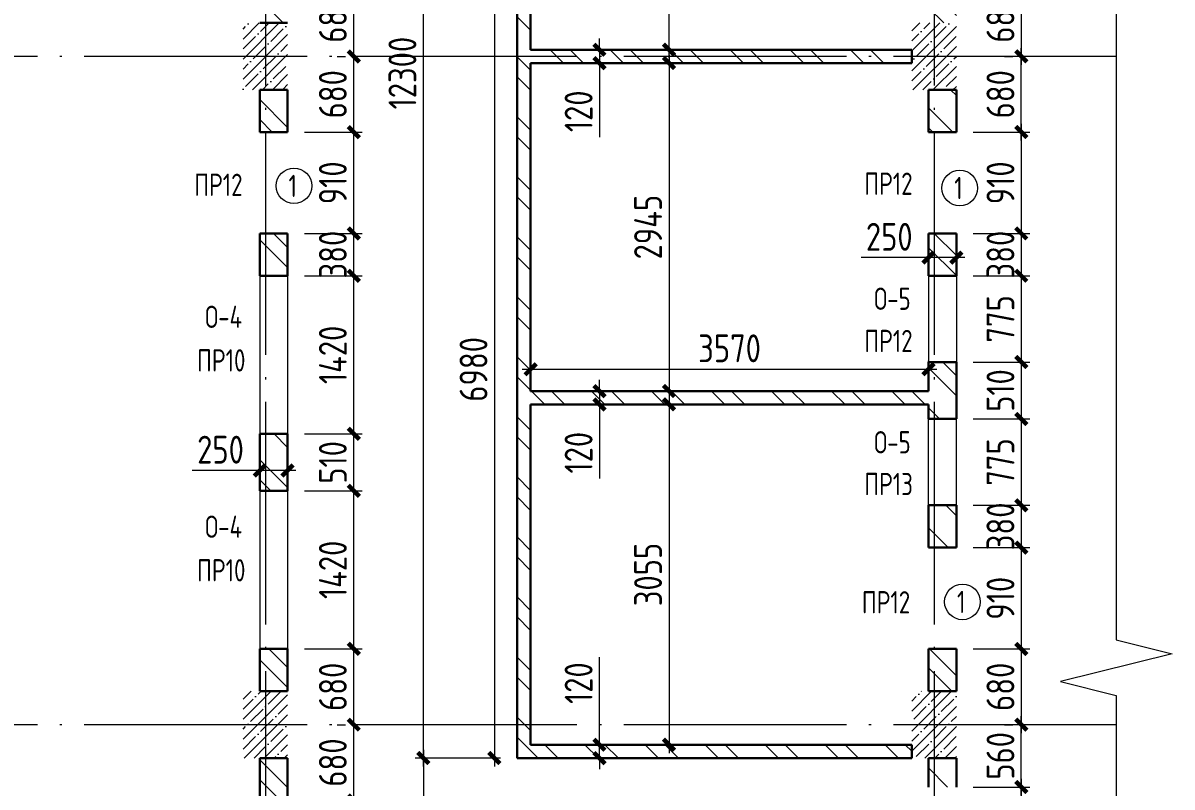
# Model space of a CAD drawing. Extents: x -965262 to 1142518, y -357520 to 71675.
# Drawn here: x 678367 to 688676, y -202923 to -196063 of the extents above; entities that cross this region are included whole.
import ezdxf

# ---------------------------------------------------------------- set-up
doc = ezdxf.new("R2010")
doc.units = 0
doc.header["$LTSCALE"] = 10
doc.linetypes.add('DOTE', pattern=[2.42, 2, -0.2, 0.02, -0.2])
doc.layers.get('0').update_dxf_attribs({"linetype": 'CONTINUOUS', "lineweight": 30})
doc.layers.get('Defpoints').update_dxf_attribs({"linetype": 'CONTINUOUS'})
doc.layers.add('DOTE', color=7, linetype='DOTE', lineweight=9)
doc.styles.get("Standard").update_dxf_attribs({"font": 'isocpeur.ttf', "height": 300})
doc.styles.add('ГОСТ 2м', font='isocpeur.ttf', dxfattribs={"width": 0.8, "height": 250})
doc.dimstyles.new('ГОСТ 2м', dxfattribs={"dimtxt": 250, "dimasz": 100, "dimexe": 75, "dimexo": 150, "dimgap": 62.5, "dimtad": 1, "dimdec": 0, "dimtxsty": 'ГОСТ 2м', "dimblk": 'ARCHTICK', "dimcen": 150, "dimdle": 75, "dimclrd": 256, "dimclre": 256, "dimclrt": 256, "dimadec": 0, "dimazin": 0, "dimtfac": 1, "dimtdec": 0, "dimtmove": 0, "dimatfit": 3, "dimldrblk": 'OBLIQUE', "dimfxl": 1, "dimlwd": 15, "dimlwe": 15, "dimarcsym": 0})
pattern_1 = [(45, (658789.25, -264097.57), (-89.80256, 89.80256), []), (45, (658879.06, -264097.57), (-89.80256, 89.80256), [158.75, -31.75, 0, -31.75])]

# ---------------------------------------------------------------- blocks, each defined once
blk = doc.blocks.new('_ArchTick')
at = {"color": 0, "linetype": 'ByBlock', "lineweight": 0, "const_width": 0.4}
blk.add_lwpolyline([(-0.5, -0.5), (0.5, 0.5)], dxfattribs=at)
blk = doc.blocks.new('*D452')
at = {"lineweight": 15, "transparency": 16777216}
for p, q in [((681185, -202363), (681260, -202363)), ((681335, -203118), (681335, -202288)), ((680891, -203043), (681410, -203043))]:
    blk.add_line(p, q, dxfattribs=at)
at = {"layer": 'Defpoints', "color": 0, "lineweight": 15, "transparency": 16777216}
for p in [(681335, -202363), (681335, -202363), (680741, -203043, 1808)]:
    blk.add_point(p, dxfattribs=at)
at = {"lineweight": 15, "transparency": 16777216, "xscale": 100, "yscale": 100, "zscale": 100}
for p, rotation in [((681335, -202363), 90), ((681335, -203043), 270)]:
    blk.add_blockref('_ArchTick', p, dxfattribs=dict(at, rotation=rotation))
at = {"lineweight": 15, "transparency": 16777216, "insert": (681147, -202703), "char_height": 250, "attachment_point": 5, "rotation": 90, "style": 'ГОСТ 2м'}
blk.add_mtext('680', dxfattribs=at)
blk = doc.blocks.new('_Oblique')
at = {"color": 0, "linetype": 'ByBlock', "lineweight": -2}
blk.add_line((-0.5, -0.5), (0.5, 0.5), dxfattribs=at)
blk = doc.blocks.new('*D453')
at = {"lineweight": 15, "transparency": 16777216}
for p, q in [((681335, -202438), (681335, -201608)), ((680891, -201683), (681410, -201683)), ((681185, -202363), (681260, -202363))]:
    blk.add_line(p, q, dxfattribs=at)
at = {"layer": 'Defpoints', "color": 0, "lineweight": 15, "transparency": 16777216}
for p in [(680741, -201683, 1808), (681335, -201683), (681335, -202363)]:
    blk.add_point(p, dxfattribs=at)
at = {"lineweight": 15, "transparency": 16777216, "xscale": 100, "yscale": 100, "zscale": 100}
for p, rotation in [((681335, -201683), 90), ((681335, -202363), 270)]:
    blk.add_blockref('_ArchTick', p, dxfattribs=dict(at, rotation=rotation))
at = {"lineweight": 15, "transparency": 16777216, "insert": (681147, -202023), "char_height": 250, "attachment_point": 5, "rotation": 90, "style": 'ГОСТ 2м'}
blk.add_mtext('680', dxfattribs=at)
blk = doc.blocks.new('*D454')
at = {"lineweight": 15, "transparency": 16777216}
for p, q in [((681335, -201758), (681335, -200188)), ((680891, -200263), (681410, -200263)), ((680891, -201683), (681410, -201683))]:
    blk.add_line(p, q, dxfattribs=at)
at = {"layer": 'Defpoints', "color": 0, "lineweight": 15, "transparency": 16777216}
for p in [(680741, -200263, 1808), (681335, -200263), (680741, -201683, 1808)]:
    blk.add_point(p, dxfattribs=at)
at = {"lineweight": 15, "transparency": 16777216, "xscale": 100, "yscale": 100, "zscale": 100}
for p, rotation in [((681335, -200263), 90), ((681335, -201683), 270)]:
    blk.add_blockref('_ArchTick', p, dxfattribs=dict(at, rotation=rotation))
at = {"lineweight": 15, "transparency": 16777216, "insert": (681147, -200973), "char_height": 250, "attachment_point": 5, "rotation": 90, "style": 'ГОСТ 2м'}
blk.add_mtext('1420', dxfattribs=at)
blk = doc.blocks.new('*D455')
at = {"lineweight": 15, "transparency": 16777216}
for p, q in [((681335, -200338), (681335, -199678)), ((680891, -199753), (681410, -199753)), ((680891, -200263), (681410, -200263))]:
    blk.add_line(p, q, dxfattribs=at)
at = {"layer": 'Defpoints', "color": 0, "lineweight": 15, "transparency": 16777216}
for p in [(680741, -199753, 1808), (681335, -199753), (680741, -200263, 1808)]:
    blk.add_point(p, dxfattribs=at)
at = {"lineweight": 15, "transparency": 16777216, "xscale": 100, "yscale": 100, "zscale": 100}
for p, rotation in [((681335, -199753), 90), ((681335, -200263), 270)]:
    blk.add_blockref('_ArchTick', p, dxfattribs=dict(at, rotation=rotation))
at = {"lineweight": 15, "transparency": 16777216, "insert": (681147, -200008), "char_height": 250, "attachment_point": 5, "rotation": 90, "style": 'ГОСТ 2м'}
blk.add_mtext('510', dxfattribs=at)
blk = doc.blocks.new('*D456')
at = {"lineweight": 15, "transparency": 16777216}
for p, q in [((680891, -198333), (681410, -198333)), ((681335, -199828), (681335, -198258)), ((680891, -199753), (681410, -199753))]:
    blk.add_line(p, q, dxfattribs=at)
at = {"layer": 'Defpoints', "color": 0, "lineweight": 15, "transparency": 16777216}
for p in [(680741, -198333, 1808), (681335, -198333), (680741, -199753, 1808)]:
    blk.add_point(p, dxfattribs=at)
at = {"lineweight": 15, "transparency": 16777216, "xscale": 100, "yscale": 100, "zscale": 100}
for p, rotation in [((681335, -198333), 90), ((681335, -199753), 270)]:
    blk.add_blockref('_ArchTick', p, dxfattribs=dict(at, rotation=rotation))
at = {"lineweight": 15, "transparency": 16777216, "insert": (681147, -199043), "char_height": 250, "attachment_point": 5, "rotation": 90, "style": 'ГОСТ 2м'}
blk.add_mtext('1420', dxfattribs=at)
blk = doc.blocks.new('*D457')
at = {"lineweight": 15, "transparency": 16777216}
for p, q in [((681335, -198408), (681335, -197878)), ((680891, -197953), (681410, -197953)), ((680891, -198333), (681410, -198333))]:
    blk.add_line(p, q, dxfattribs=at)
at = {"layer": 'Defpoints', "color": 0, "lineweight": 15, "transparency": 16777216}
for p in [(680741, -197953, 1808), (681335, -197953), (680741, -198333, 1808)]:
    blk.add_point(p, dxfattribs=at)
at = {"lineweight": 15, "transparency": 16777216, "xscale": 100, "yscale": 100, "zscale": 100}
for p, rotation in [((681335, -197953), 90), ((681335, -198333), 270)]:
    blk.add_blockref('_ArchTick', p, dxfattribs=dict(at, rotation=rotation))
at = {"lineweight": 15, "transparency": 16777216, "insert": (681147, -198143), "char_height": 250, "attachment_point": 5, "rotation": 90, "style": 'ГОСТ 2м'}
blk.add_mtext('380', dxfattribs=at)
blk = doc.blocks.new('*D458')
at = {"lineweight": 15, "transparency": 16777216}
for p, q in [((681335, -198028), (681335, -196968)), ((680891, -197043), (681410, -197043)), ((680891, -197953), (681410, -197953))]:
    blk.add_line(p, q, dxfattribs=at)
at = {"layer": 'Defpoints', "color": 0, "lineweight": 15, "transparency": 16777216}
for p in [(680741, -197043, 1808), (681335, -197043), (680741, -197953, 1808)]:
    blk.add_point(p, dxfattribs=at)
at = {"lineweight": 15, "transparency": 16777216, "xscale": 100, "yscale": 100, "zscale": 100}
for p, rotation in [((681335, -197043), 90), ((681335, -197953), 270)]:
    blk.add_blockref('_ArchTick', p, dxfattribs=dict(at, rotation=rotation))
at = {"lineweight": 15, "transparency": 16777216, "insert": (681147, -197498), "char_height": 250, "attachment_point": 5, "rotation": 90, "style": 'ГОСТ 2м'}
blk.add_mtext('910', dxfattribs=at)
blk = doc.blocks.new('*D459')
at = {"lineweight": 15, "transparency": 16777216}
for p, q in [((681335, -197118), (681335, -196288)), ((681185, -196363), (681260, -196363)), ((680891, -197043), (681410, -197043))]:
    blk.add_line(p, q, dxfattribs=at)
at = {"layer": 'Defpoints', "color": 0, "lineweight": 15, "transparency": 16777216}
for p in [(681335, -196363), (681335, -196363), (680741, -197043, 1808)]:
    blk.add_point(p, dxfattribs=at)
at = {"lineweight": 15, "transparency": 16777216, "xscale": 100, "yscale": 100, "zscale": 100}
for p, rotation in [((681335, -196363), 90), ((681335, -197043), 270)]:
    blk.add_blockref('_ArchTick', p, dxfattribs=dict(at, rotation=rotation))
at = {"lineweight": 15, "transparency": 16777216, "insert": (681147, -196703), "char_height": 250, "attachment_point": 5, "rotation": 90, "style": 'ГОСТ 2м'}
blk.add_mtext('680', dxfattribs=at)
blk = doc.blocks.new('*D460')
at = {"lineweight": 15, "transparency": 16777216}
for p, q in [((681335, -196438), (681335, -195608)), ((680891, -195683), (681410, -195683)), ((681185, -196363), (681260, -196363))]:
    blk.add_line(p, q, dxfattribs=at)
at = {"layer": 'Defpoints', "color": 0, "lineweight": 15, "transparency": 16777216}
for p in [(680741, -195683, 1808), (681335, -195683), (681335, -196363)]:
    blk.add_point(p, dxfattribs=at)
at = {"lineweight": 15, "transparency": 16777216, "xscale": 100, "yscale": 100, "zscale": 100}
for p, rotation in [((681335, -195683), 90), ((681335, -196363), 270)]:
    blk.add_blockref('_ArchTick', p, dxfattribs=dict(at, rotation=rotation))
at = {"lineweight": 15, "transparency": 16777216, "insert": (681147, -196023), "char_height": 250, "attachment_point": 5, "rotation": 90, "style": 'ГОСТ 2м'}
blk.add_mtext('680', dxfattribs=at)
blk = doc.blocks.new('*D471')
at = {"lineweight": 15, "transparency": 16777216}
for p, q in [((680491, -199903), (680491, -200156)), ((680741, -199903), (680741, -200156)), ((680491, -200081), (679886, -200081)), ((680816, -200081), (680491, -200081))]:
    blk.add_line(p, q, dxfattribs=at)
at = {"layer": 'Defpoints', "color": 0, "lineweight": 15, "transparency": 16777216}
for p in [(680491, -199753, 1808), (680741, -199753, 1808), (680491, -200081)]:
    blk.add_point(p, dxfattribs=at)
at = {"lineweight": 15, "transparency": 16777216, "xscale": 100, "yscale": 100, "zscale": 100, "rotation": 180}
blk.add_blockref('_ArchTick', (680491, -200081), dxfattribs=at)
at = {"lineweight": 15, "transparency": 16777216, "xscale": 100, "yscale": 100, "zscale": 100}
blk.add_blockref('_ArchTick', (680741, -200081), dxfattribs=at)
at = {"lineweight": 15, "transparency": 16777216, "insert": (680139, -199894), "char_height": 250, "attachment_point": 5, "style": 'ГОСТ 2м'}
blk.add_mtext('250', dxfattribs=at)
blk = doc.blocks.new('*D279')
at = {"lineweight": 15, "transparency": 16777216}
for p, q in [((682596, -195608), (682596, -202738)), ((682651, -195683), (682521, -195683)), ((682651, -202663), (682521, -202663))]:
    blk.add_line(p, q, dxfattribs=at)
at = {"layer": 'Defpoints', "color": 0, "lineweight": 15, "transparency": 16777216}
for p in [(682801, -195683), (682596, -202663), (682801, -202663, 1808)]:
    blk.add_point(p, dxfattribs=at)
at = {"lineweight": 15, "transparency": 16777216, "xscale": 100, "yscale": 100, "zscale": 100}
for p, rotation in [((682596, -195683), 90), ((682596, -202663), 270)]:
    blk.add_blockref('_ArchTick', p, dxfattribs=dict(at, rotation=rotation))
at = {"lineweight": 15, "transparency": 16777216, "insert": (682409, -199173), "char_height": 250, "attachment_point": 5, "rotation": 90, "style": 'ГОСТ 2м'}
blk.add_mtext('6980', dxfattribs=at)
blk = doc.blocks.new('*D473')
at = {"lineweight": 15, "transparency": 16777216}
for p, q in [((684163, -196348), (684163, -199443)), ((683071, -196423), (684238, -196423)), ((683071, -199368), (684238, -199368))]:
    blk.add_line(p, q, dxfattribs=at)
at = {"layer": 'Defpoints', "color": 0, "lineweight": 15, "transparency": 16777216}
for p in [(682921, -196423, 1808), (682921, -199368, 1808), (684163, -199368)]:
    blk.add_point(p, dxfattribs=at)
at = {"lineweight": 15, "transparency": 16777216, "xscale": 100, "yscale": 100, "zscale": 100}
for p, rotation in [((684163, -196423), 90), ((684163, -199368), 270)]:
    blk.add_blockref('_ArchTick', p, dxfattribs=dict(at, rotation=rotation))
at = {"lineweight": 15, "transparency": 16777216, "insert": (683975, -197896), "char_height": 250, "attachment_point": 5, "rotation": 90, "style": 'ГОСТ 2м'}
blk.add_mtext('2945', dxfattribs=at)
blk = doc.blocks.new('*D474')
at = {"lineweight": 15, "transparency": 16777216}
for p, q in [((683071, -199488), (684238, -199488)), ((684163, -199413), (684163, -202618)), ((683071, -202543), (684238, -202543))]:
    blk.add_line(p, q, dxfattribs=at)
at = {"layer": 'Defpoints', "color": 0, "lineweight": 15, "transparency": 16777216}
for p in [(682921, -199488, 1808), (682921, -202543, 1808), (684163, -202543)]:
    blk.add_point(p, dxfattribs=at)
at = {"lineweight": 15, "transparency": 16777216, "xscale": 100, "yscale": 100, "zscale": 100}
for p, rotation in [((684163, -199488), 90), ((684163, -202543), 270)]:
    blk.add_blockref('_ArchTick', p, dxfattribs=dict(at, rotation=rotation))
at = {"lineweight": 15, "transparency": 16777216, "insert": (683975, -201015), "char_height": 250, "attachment_point": 5, "rotation": 90, "style": 'ГОСТ 2м'}
blk.add_mtext('3055', dxfattribs=at)
blk = doc.blocks.new('*D475')
at = {"lineweight": 15, "transparency": 16777216}
for p, q in [((683071, -190613), (684238, -190613)), ((684163, -196378), (684163, -190538)), ((683071, -196303), (684238, -196303))]:
    blk.add_line(p, q, dxfattribs=at)
at = {"layer": 'Defpoints', "color": 0, "lineweight": 15, "transparency": 16777216}
for p in [(682921, -190613, 1808), (684163, -190613), (682921, -196303, 1808)]:
    blk.add_point(p, dxfattribs=at)
at = {"lineweight": 15, "transparency": 16777216, "xscale": 100, "yscale": 100, "zscale": 100}
for p, rotation in [((684163, -190613), 90), ((684163, -196303), 270)]:
    blk.add_blockref('_ArchTick', p, dxfattribs=dict(at, rotation=rotation))
at = {"lineweight": 15, "transparency": 16777216, "insert": (683975, -193458), "char_height": 250, "attachment_point": 5, "rotation": 90, "style": 'ГОСТ 2м'}
blk.add_mtext('5690', dxfattribs=at)
blk = doc.blocks.new('*D476')
at = {"lineweight": 15, "transparency": 16777216}
for p, q in [((682846, -199172), (686566, -199172)), ((682921, -199218), (682921, -199097)), ((686491, -199218), (686491, -199097))]:
    blk.add_line(p, q, dxfattribs=at)
at = {"layer": 'Defpoints', "color": 0, "lineweight": 15, "transparency": 16777216}
for p in [(686491, -199172), (682921, -199368, 1808), (686491, -199368, 1808)]:
    blk.add_point(p, dxfattribs=at)
at = {"lineweight": 15, "transparency": 16777216, "xscale": 100, "yscale": 100, "zscale": 100, "rotation": 180}
blk.add_blockref('_ArchTick', (682921, -199172), dxfattribs=at)
at = {"lineweight": 15, "transparency": 16777216, "xscale": 100, "yscale": 100, "zscale": 100}
blk.add_blockref('_ArchTick', (686491, -199172), dxfattribs=at)
at = {"lineweight": 15, "transparency": 16777216, "insert": (684706, -198984), "char_height": 250, "attachment_point": 5, "style": 'ГОСТ 2м'}
blk.add_mtext('3570', dxfattribs=at)
blk = doc.blocks.new('*D477')
at = {"lineweight": 15, "transparency": 16777216}
for p, q in [((683539, -196303), (683539, -196203)), ((683071, -196303), (683614, -196303)), ((683539, -196303), (683539, -196423)), ((683071, -196423), (683614, -196423)), ((683539, -196423), (683539, -197088))]:
    blk.add_line(p, q, dxfattribs=at)
at = {"layer": 'Defpoints', "color": 0, "lineweight": 15, "transparency": 16777216}
for p in [(682921, -196303, 1808), (682921, -196423, 1808), (683539, -196423)]:
    blk.add_point(p, dxfattribs=at)
at = {"lineweight": 15, "transparency": 16777216, "xscale": 100, "yscale": 100, "zscale": 100}
for p, rotation in [((683539, -196303), 270), ((683539, -196423), 90)]:
    blk.add_blockref('_ArchTick', p, dxfattribs=dict(at, rotation=rotation))
at = {"lineweight": 15, "transparency": 16777216, "insert": (683352, -196856), "char_height": 250, "attachment_point": 5, "rotation": 90, "style": 'ГОСТ 2м'}
blk.add_mtext('120', dxfattribs=at)
blk = doc.blocks.new('*D478')
at = {"lineweight": 15, "transparency": 16777216}
for p, q in [((683539, -199368), (683539, -199268)), ((683071, -199368), (683614, -199368)), ((683539, -199368), (683539, -199488)), ((683071, -199488), (683614, -199488)), ((683539, -199488), (683539, -200153))]:
    blk.add_line(p, q, dxfattribs=at)
at = {"layer": 'Defpoints', "color": 0, "lineweight": 15, "transparency": 16777216}
for p in [(682921, -199368, 1808), (682921, -199488, 1808), (683539, -199488)]:
    blk.add_point(p, dxfattribs=at)
at = {"lineweight": 15, "transparency": 16777216, "xscale": 100, "yscale": 100, "zscale": 100}
for p, rotation in [((683539, -199368), 270), ((683539, -199488), 90)]:
    blk.add_blockref('_ArchTick', p, dxfattribs=dict(at, rotation=rotation))
at = {"lineweight": 15, "transparency": 16777216, "insert": (683352, -199921), "char_height": 250, "attachment_point": 5, "rotation": 90, "style": 'ГОСТ 2м'}
blk.add_mtext('120', dxfattribs=at)
blk = doc.blocks.new('*D280')
at = {"lineweight": 15, "transparency": 16777216}
for p, q in [((683539, -202543), (683539, -201757)), ((683539, -202663), (683539, -202543)), ((683689, -202543), (683614, -202543)), ((683539, -202663), (683539, -202763)), ((683689, -202663), (683614, -202663))]:
    blk.add_line(p, q, dxfattribs=at)
at = {"layer": 'Defpoints', "color": 0, "lineweight": 15, "transparency": 16777216}
for p in [(683539, -202543), (683539, -202663), (683539, -202663)]:
    blk.add_point(p, dxfattribs=at)
at = {"lineweight": 15, "transparency": 16777216, "xscale": 100, "yscale": 100, "zscale": 100}
for p, rotation in [((683539, -202543), 270), ((683539, -202663), 90)]:
    blk.add_blockref('_ArchTick', p, dxfattribs=dict(at, rotation=rotation))
at = {"lineweight": 15, "transparency": 16777216, "insert": (683352, -201990), "char_height": 250, "attachment_point": 5, "rotation": 90, "style": 'ГОСТ 2м'}
blk.add_mtext('120', dxfattribs=at)
blk = doc.blocks.new('*D485')
at = {"lineweight": 15, "transparency": 16777216}
for p, q in [((687324, -195608), (687324, -196438)), ((686891, -195683), (687399, -195683)), ((687174, -196363), (687249, -196363))]:
    blk.add_line(p, q, dxfattribs=at)
at = {"layer": 'Defpoints', "color": 0, "lineweight": 15, "transparency": 16777216}
for p in [(686741, -195683, 1808), (687324, -196363), (687324, -196363)]:
    blk.add_point(p, dxfattribs=at)
at = {"lineweight": 15, "transparency": 16777216, "xscale": 100, "yscale": 100, "zscale": 100}
for p, rotation in [((687324, -195683), 90), ((687324, -196363), 270)]:
    blk.add_blockref('_ArchTick', p, dxfattribs=dict(at, rotation=rotation))
at = {"lineweight": 15, "transparency": 16777216, "insert": (687137, -196023), "char_height": 250, "attachment_point": 5, "rotation": 90, "style": 'ГОСТ 2м'}
blk.add_mtext('680', dxfattribs=at)
blk = doc.blocks.new('*D486')
at = {"lineweight": 15, "transparency": 16777216}
for p, q in [((687324, -197118), (687324, -196288)), ((687174, -196363), (687249, -196363)), ((686891, -197043), (687399, -197043))]:
    blk.add_line(p, q, dxfattribs=at)
at = {"layer": 'Defpoints', "color": 0, "lineweight": 15, "transparency": 16777216}
for p in [(687324, -196363), (687324, -196363), (686741, -197043)]:
    blk.add_point(p, dxfattribs=at)
at = {"lineweight": 15, "transparency": 16777216, "xscale": 100, "yscale": 100, "zscale": 100}
for p, rotation in [((687324, -196363), 90), ((687324, -197043), 270)]:
    blk.add_blockref('_ArchTick', p, dxfattribs=dict(at, rotation=rotation))
at = {"lineweight": 15, "transparency": 16777216, "insert": (687137, -196703), "char_height": 250, "attachment_point": 5, "rotation": 90, "style": 'ГОСТ 2м'}
blk.add_mtext('680', dxfattribs=at)
blk = doc.blocks.new('*D487')
at = {"lineweight": 15, "transparency": 16777216}
for p, q in [((687324, -196968), (687324, -198028)), ((686891, -197043), (687399, -197043)), ((686891, -197953), (687399, -197953))]:
    blk.add_line(p, q, dxfattribs=at)
at = {"layer": 'Defpoints', "color": 0, "lineweight": 15, "transparency": 16777216}
for p in [(686741, -197043), (686741, -197953), (687324, -197953)]:
    blk.add_point(p, dxfattribs=at)
at = {"lineweight": 15, "transparency": 16777216, "xscale": 100, "yscale": 100, "zscale": 100}
for p, rotation in [((687324, -197043), 90), ((687324, -197953), 270)]:
    blk.add_blockref('_ArchTick', p, dxfattribs=dict(at, rotation=rotation))
at = {"lineweight": 15, "transparency": 16777216, "insert": (687137, -197498), "char_height": 250, "attachment_point": 5, "rotation": 90, "style": 'ГОСТ 2м'}
blk.add_mtext('910', dxfattribs=at)
blk = doc.blocks.new('*D488')
at = {"lineweight": 15, "transparency": 16777216}
for p, q in [((687324, -197878), (687324, -198408)), ((686891, -197953), (687399, -197953)), ((686891, -198333), (687399, -198333))]:
    blk.add_line(p, q, dxfattribs=at)
at = {"layer": 'Defpoints', "color": 0, "lineweight": 15, "transparency": 16777216}
for p in [(686741, -197953), (686741, -198333), (687324, -198333)]:
    blk.add_point(p, dxfattribs=at)
at = {"lineweight": 15, "transparency": 16777216, "xscale": 100, "yscale": 100, "zscale": 100}
for p, rotation in [((687324, -197953), 90), ((687324, -198333), 270)]:
    blk.add_blockref('_ArchTick', p, dxfattribs=dict(at, rotation=rotation))
at = {"lineweight": 15, "transparency": 16777216, "insert": (687137, -198143), "char_height": 250, "attachment_point": 5, "rotation": 90, "style": 'ГОСТ 2м'}
blk.add_mtext('380', dxfattribs=at)
blk = doc.blocks.new('*D489')
at = {"lineweight": 15, "transparency": 16777216}
for p, q in [((687324, -201608), (687324, -202438)), ((686891, -201683), (687399, -201683)), ((687174, -202363), (687249, -202363))]:
    blk.add_line(p, q, dxfattribs=at)
at = {"layer": 'Defpoints', "color": 0, "lineweight": 15, "transparency": 16777216}
for p in [(686741, -201683, 1808), (687324, -202363), (687324, -202363)]:
    blk.add_point(p, dxfattribs=at)
at = {"lineweight": 15, "transparency": 16777216, "xscale": 100, "yscale": 100, "zscale": 100}
for p, rotation in [((687324, -201683), 90), ((687324, -202363), 270)]:
    blk.add_blockref('_ArchTick', p, dxfattribs=dict(at, rotation=rotation))
at = {"lineweight": 15, "transparency": 16777216, "insert": (687137, -202023), "char_height": 250, "attachment_point": 5, "rotation": 90, "style": 'ГОСТ 2м'}
blk.add_mtext('680', dxfattribs=at)
blk = doc.blocks.new('*D490')
at = {"lineweight": 15, "transparency": 16777216}
for p, q in [((686891, -200393), (687399, -200393)), ((687324, -200318), (687324, -200848)), ((686891, -200773), (687399, -200773))]:
    blk.add_line(p, q, dxfattribs=at)
at = {"layer": 'Defpoints', "color": 0, "lineweight": 15, "transparency": 16777216}
for p in [(686741, -200393, 1808), (686741, -200773, 1808), (687324, -200773)]:
    blk.add_point(p, dxfattribs=at)
at = {"lineweight": 15, "transparency": 16777216, "xscale": 100, "yscale": 100, "zscale": 100}
for p, rotation in [((687324, -200393), 90), ((687324, -200773), 270)]:
    blk.add_blockref('_ArchTick', p, dxfattribs=dict(at, rotation=rotation))
at = {"lineweight": 15, "transparency": 16777216, "insert": (687137, -200583), "char_height": 250, "attachment_point": 5, "rotation": 90, "style": 'ГОСТ 2м'}
blk.add_mtext('380', dxfattribs=at)
blk = doc.blocks.new('*D491')
at = {"lineweight": 15, "transparency": 16777216}
for p, q in [((686891, -198333), (687399, -198333)), ((687324, -198258), (687324, -199183)), ((686891, -199108), (687399, -199108))]:
    blk.add_line(p, q, dxfattribs=at)
at = {"layer": 'Defpoints', "color": 0, "lineweight": 15, "transparency": 16777216}
for p in [(686741, -198333), (686741, -199108, 1808), (687324, -199108)]:
    blk.add_point(p, dxfattribs=at)
at = {"lineweight": 15, "transparency": 16777216, "xscale": 100, "yscale": 100, "zscale": 100}
for p, rotation in [((687324, -198333), 90), ((687324, -199108), 270)]:
    blk.add_blockref('_ArchTick', p, dxfattribs=dict(at, rotation=rotation))
at = {"lineweight": 15, "transparency": 16777216, "insert": (687137, -198720), "char_height": 250, "attachment_point": 5, "rotation": 90, "style": 'ГОСТ 2м'}
blk.add_mtext('775', dxfattribs=at)
blk = doc.blocks.new('*D492')
at = {"lineweight": 15, "transparency": 16777216}
for p, q in [((687324, -199033), (687324, -199693)), ((686891, -199108), (687399, -199108)), ((686891, -199618), (687399, -199618))]:
    blk.add_line(p, q, dxfattribs=at)
at = {"layer": 'Defpoints', "color": 0, "lineweight": 15, "transparency": 16777216}
for p in [(686741, -199108, 1808), (686741, -199618, 1808), (687324, -199618)]:
    blk.add_point(p, dxfattribs=at)
at = {"lineweight": 15, "transparency": 16777216, "xscale": 100, "yscale": 100, "zscale": 100}
for p, rotation in [((687324, -199108), 90), ((687324, -199618), 270)]:
    blk.add_blockref('_ArchTick', p, dxfattribs=dict(at, rotation=rotation))
at = {"lineweight": 15, "transparency": 16777216, "insert": (687137, -199363), "char_height": 250, "attachment_point": 5, "rotation": 90, "style": 'ГОСТ 2м'}
blk.add_mtext('510', dxfattribs=at)
blk = doc.blocks.new('*D493')
at = {"lineweight": 15, "transparency": 16777216}
for p, q in [((687324, -199543), (687324, -200468)), ((686891, -199618), (687399, -199618)), ((686891, -200393), (687399, -200393))]:
    blk.add_line(p, q, dxfattribs=at)
at = {"layer": 'Defpoints', "color": 0, "lineweight": 15, "transparency": 16777216}
for p in [(686741, -199618, 1808), (686741, -200393, 1808), (687324, -200393)]:
    blk.add_point(p, dxfattribs=at)
at = {"lineweight": 15, "transparency": 16777216, "xscale": 100, "yscale": 100, "zscale": 100}
for p, rotation in [((687324, -199618), 90), ((687324, -200393), 270)]:
    blk.add_blockref('_ArchTick', p, dxfattribs=dict(at, rotation=rotation))
at = {"lineweight": 15, "transparency": 16777216, "insert": (687137, -200005), "char_height": 250, "attachment_point": 5, "rotation": 90, "style": 'ГОСТ 2м'}
blk.add_mtext('775', dxfattribs=at)
blk = doc.blocks.new('*D494')
at = {"lineweight": 15, "transparency": 16777216}
for p, q in [((687324, -200698), (687324, -201758)), ((686891, -200773), (687399, -200773)), ((686891, -201683), (687399, -201683))]:
    blk.add_line(p, q, dxfattribs=at)
at = {"layer": 'Defpoints', "color": 0, "lineweight": 15, "transparency": 16777216}
for p in [(686741, -200773, 1808), (686741, -201683, 1808), (687324, -201683)]:
    blk.add_point(p, dxfattribs=at)
at = {"lineweight": 15, "transparency": 16777216, "xscale": 100, "yscale": 100, "zscale": 100}
for p, rotation in [((687324, -200773), 90), ((687324, -201683), 270)]:
    blk.add_blockref('_ArchTick', p, dxfattribs=dict(at, rotation=rotation))
at = {"lineweight": 15, "transparency": 16777216, "insert": (687137, -201228), "char_height": 250, "attachment_point": 5, "rotation": 90, "style": 'ГОСТ 2м'}
blk.add_mtext('910', dxfattribs=at)
blk = doc.blocks.new('*D495')
at = {"lineweight": 15, "transparency": 16777216}
for p, q in [((687174, -202363), (687249, -202363)), ((687324, -202998), (687324, -202288)), ((686891, -202923), (687399, -202923))]:
    blk.add_line(p, q, dxfattribs=at)
at = {"layer": 'Defpoints', "color": 0, "lineweight": 15, "transparency": 16777216}
for p in [(687324, -202363), (687324, -202363), (686741, -202923, 1808)]:
    blk.add_point(p, dxfattribs=at)
at = {"lineweight": 15, "transparency": 16777216, "xscale": 100, "yscale": 100, "zscale": 100}
for p, rotation in [((687324, -202363), 90), ((687324, -202923), 270)]:
    blk.add_blockref('_ArchTick', p, dxfattribs=dict(at, rotation=rotation))
at = {"lineweight": 15, "transparency": 16777216, "insert": (687137, -202643), "char_height": 250, "attachment_point": 5, "rotation": 90, "style": 'ГОСТ 2м'}
blk.add_mtext('560', dxfattribs=at)
blk = doc.blocks.new('*D496')
at = {"lineweight": 15, "transparency": 16777216}
for p, q in [((687324, -202848), (687324, -203908)), ((686891, -202923), (687399, -202923)), ((686891, -203833), (687399, -203833))]:
    blk.add_line(p, q, dxfattribs=at)
at = {"layer": 'Defpoints', "color": 0, "lineweight": 15, "transparency": 16777216}
for p in [(686741, -202923, 1808), (686741, -203833, 1808), (687324, -203833)]:
    blk.add_point(p, dxfattribs=at)
at = {"lineweight": 15, "transparency": 16777216, "xscale": 100, "yscale": 100, "zscale": 100}
for p, rotation in [((687324, -202923), 90), ((687324, -203833), 270)]:
    blk.add_blockref('_ArchTick', p, dxfattribs=dict(at, rotation=rotation))
at = {"lineweight": 15, "transparency": 16777216, "insert": (687137, -203378), "char_height": 250, "attachment_point": 5, "rotation": 90, "style": 'ГОСТ 2м'}
blk.add_mtext('910', dxfattribs=at)
blk = doc.blocks.new('*D282')
at = {"lineweight": 15, "transparency": 16777216}
for p, q in [((682651, -202663), (681884, -202663)), ((681959, -202588), (681959, -204168)), ((682651, -204093), (681884, -204093))]:
    blk.add_line(p, q, dxfattribs=at)
at = {"layer": 'Defpoints', "color": 0, "lineweight": 15, "transparency": 16777216}
for p in [(682801, -202663, 1808), (681959, -204093), (682801, -204093, 1808)]:
    blk.add_point(p, dxfattribs=at)
at = {"lineweight": 15, "transparency": 16777216, "xscale": 100, "yscale": 100, "zscale": 100}
for p, rotation in [((681959, -202663), 90), ((681959, -204093), 270)]:
    blk.add_blockref('_ArchTick', p, dxfattribs=dict(at, rotation=rotation))
at = {"lineweight": 15, "transparency": 16777216, "insert": (681771, -203378), "char_height": 250, "attachment_point": 5, "rotation": 90, "style": 'ГОСТ 2м'}
blk.add_mtext('1430', dxfattribs=at)
blk = doc.blocks.new('*D499')
at = {"lineweight": 15, "transparency": 16777216}
for p, q in [((686491, -198103), (686491, -198245)), ((686741, -198103), (686741, -198245)), ((686491, -198170), (685886, -198170)), ((686816, -198170), (686491, -198170))]:
    blk.add_line(p, q, dxfattribs=at)
at = {"layer": 'Defpoints', "color": 0, "lineweight": 15, "transparency": 16777216}
for p in [(686491, -197953), (686741, -197953), (686491, -198170)]:
    blk.add_point(p, dxfattribs=at)
at = {"lineweight": 15, "transparency": 16777216, "xscale": 100, "yscale": 100, "zscale": 100, "rotation": 180}
blk.add_blockref('_ArchTick', (686491, -198170), dxfattribs=at)
at = {"lineweight": 15, "transparency": 16777216, "xscale": 100, "yscale": 100, "zscale": 100}
blk.add_blockref('_ArchTick', (686741, -198170), dxfattribs=at)
at = {"lineweight": 15, "transparency": 16777216, "insert": (686139, -197983), "char_height": 250, "attachment_point": 5, "style": 'ГОСТ 2м'}
blk.add_mtext('250', dxfattribs=at)
blk = doc.blocks.new('*D502')
at = {"lineweight": 15, "transparency": 16777216}
for p, q in [((681959, -202738), (681959, -190288)), ((681809, -190363), (681884, -190363)), ((682651, -202663), (681884, -202663))]:
    blk.add_line(p, q, dxfattribs=at)
at = {"layer": 'Defpoints', "color": 0, "lineweight": 15, "transparency": 16777216}
for p in [(681959, -190363), (681959, -190363), (682801, -202663, 1808)]:
    blk.add_point(p, dxfattribs=at)
at = {"lineweight": 15, "transparency": 16777216, "xscale": 100, "yscale": 100, "zscale": 100}
for p, rotation in [((681959, -190363), 90), ((681959, -202663), 270)]:
    blk.add_blockref('_ArchTick', p, dxfattribs=dict(at, rotation=rotation))
at = {"lineweight": 15, "transparency": 16777216, "insert": (681771, -196513), "char_height": 250, "attachment_point": 5, "rotation": 90, "style": 'ГОСТ 2м'}
blk.add_mtext('12300', dxfattribs=at)

msp = doc.modelspace()

# ---------------------------------------------------------------- hatches: boundary and pattern name
at = {"lineweight": 15}
h = msp.add_hatch(dxfattribs=at)
h.set_pattern_fill('ANSI32', color=1, scale=40, angle=90)
h.set_pattern_definition([(135, (627639.1, -147312.3), (-269.4077, -269.4077), []), (135, (627639.1, -147132.7), (-269.4077, -269.4077), [])])
h.paths.add_polyline_path([(685961.2, -204343.1), (686541.2, -204343.1), (686541.2, -203832.9), (686491.2, -203832.9), (686491.2, -204093.1), (685711.2, -204093.1), (685711.2, -207503.1), (685961.2, -207503.1)])
h.paths.add_polyline_path([(686741.2, -203832.9), (686541.2, -203832.9), (686541.2, -204343.1), (686741.2, -204343.1)])
h.paths.add_polyline_path([(686741.2, -202663.1), (686541.2, -202663.1), (686541.2, -202922.9), (686741.2, -202922.9)])
h.paths.add_polyline_path([(680491.2, -208062.7), (680491.2, -207682.7), (680741.2, -207682.7), (680741.2, -208063.1), (680491.2, -208063.1)])
h.paths.add_polyline_path([(680491.2, -206262.7), (680491.2, -204462.7), (680741.2, -204462.7), (680741.2, -206262.7)])
h.paths.add_polyline_path([(680491.2, -203042.7), (680491.2, -202663.1), (680741.2, -202663.1), (680741.2, -203042.7)])
h.paths.add_polyline_path([(680491.2, -202063.1), (680491.2, -201682.7), (680741.2, -201682.7), (680741.2, -202063.1), (680491.2, -202062.7)])
h.paths.add_polyline_path([(680491.2, -200262.7), (680491.2, -199752.7), (680741.2, -199752.7), (680741.2, -200262.7)])
h.paths.add_polyline_path([(680491.2, -198332.7), (680491.2, -197952.7), (680741.2, -197952.7), (680741.2, -198332.7)])
h.paths.add_polyline_path([(680491.2, -197042.7), (680491.2, -196663.1), (680741.2, -196663.1), (680741.2, -197042.7)])
h.paths.add_polyline_path([(680491.2, -196063.1), (680491.2, -195682.7), (680741.2, -195682.7), (680741.2, -196063.1)])
h.paths.add_polyline_path([(680491.2, -194647.7), (680491.2, -194267.7), (680741.2, -194267.7), (680741.2, -194647.7)])
h.paths.add_polyline_path([(680491.2, -193232.7), (680491.2, -192853.1), (680741.2, -192853.1), (680741.2, -193232.7)])
h.paths.add_polyline_path([(680491.2, -191343.1), (680491.2, -190963.1), (680741.2, -190963.5), (680741.2, -191343.1)])
h.paths.add_polyline_path([(680741.2, -190613.1), (680741.2, -190363.1), (681761.2, -190363.1), (681761.2, -190613.1)])
h.paths.add_polyline_path([(682671.2, -190363.1), (686341.2, -190363.1), (686341.2, -190613.1), (682921.2, -190613.1), (682921.2, -191342.7), (682801.2, -191342.7), (682801.2, -190613.1), (682671.2, -190613.1)])
h.paths.add_polyline_path([(686491.2, -191343.1), (686491.2, -190963.1), (686741.2, -190963.1), (686741.2, -191343.1)])
h.paths.add_polyline_path([(682801.2, -193232.7), (682801.2, -192852.7), (682921.2, -192852.7), (682921.2, -193232.7)])
h.paths.add_polyline_path([(686491.2, -193233.1), (686491.2, -192853.1), (686741.2, -192853.1), (686741.2, -193233.1)])
h.paths.add_polyline_path([(686491.2, -194648.1), (686491.2, -194268.1), (686741.2, -194268.1), (686741.2, -194648.1)])
h.paths.add_polyline_path([(682801.2, -194647.7), (682801.2, -194267.7), (682921.2, -194267.7), (682921.2, -194647.7)])
h.paths.add_polyline_path([(686341.2, -202663.1), (682801.2, -202662.7), (682801.2, -195682.7), (682921.2, -195682.7), (682921.2, -196303.1), (686341.2, -196303.1), (686341.2, -196423.1), (682921.2, -196423.1), (682921.2, -199368.1), (686491.2, -199368.1), (686491.2, -199107.7), (686741.2, -199107.7), (686741.2, -199617.7), (686491.2, -199617.7), (686491.3, -199488.1), (682921.2, -199488.1), (682921.2, -202542.7), (686341.2, -202542.7), (686341.2, -202662.7)])
h.paths.add_polyline_path([(686491.2, -196063.1), (686491.2, -195682.7), (686741.2, -195682.7), (686741.2, -196062.7)], flags=17)
h.paths.add_polyline_path([(686491.2, -197043.1), (686491.2, -196663.1), (686741.2, -196663.1), (686741.2, -197043.1)], flags=17)
h.paths.add_polyline_path([(686491.2, -198333.1), (686491.2, -197953.1), (686741.2, -197953.1), (686741.2, -198333.1)], flags=17)
h.paths.add_polyline_path([(686491.2, -200772.7), (686491.2, -200392.7), (686741.2, -200392.7), (686741.2, -200772.7)])
h.paths.add_polyline_path([(686491.2, -202063.1), (686491.2, -201682.7), (686741.2, -201682.7), (686741.2, -202063.1)], flags=17)
h.paths.add_polyline_path([(682801.2, -205453.1), (682801.2, -204093.1), (684431.2, -204093.1), (684431.2, -207503.1), (684311.2, -207503.1), (684311.2, -204213.1), (682921.2, -204213.1), (682921.2, -205453.1)])
h.paths.add_polyline_path([(682801.2, -207503.1), (682801.2, -206363.1), (682921.2, -206363.1), (682921.2, -207503.1)], flags=17)
h.paths.add_polyline_path([(680361.2, -209043.1), (680361.2, -208663.1), (680741.2, -208662.7), (680741.2, -209043.1)], flags=17)
h.paths.add_polyline_path([(680341.2, -214243.1), (680341.2, -214363.1), (678545.3, -214363.1), (678541.3, -208062.7), (680341.2, -208062.7), (680341.2, -208182.7), (678795.3, -208182.7), (678791.3, -209883.1), (680621.2, -209883.1), (680621.2, -209753.1), (680741.2, -209753.1), (680741.2, -211183.1), (680621.2, -211183.1), (680621.2, -211053.1), (680231.2, -211053.1), (680231.2, -210933.1), (680621.2, -210933.1), (680621.2, -210003.1), (678791.3, -210003.1), (678791.3, -210933.1), (679521.2, -210933.1), (679521.2, -211053.1), (678791.3, -211053.1), (678791.3, -212023.1), (680621.2, -212023.1), (680621.2, -211893.1), (680741.2, -211893.1), (680741.2, -212273.1), (680621.2, -212273.1), (680621.2, -212143.1), (678791.3, -212143.1), (678791.3, -213113.1), (679521.2, -213113.1), (679521.2, -213233.1), (678791.3, -213233.1), (678791.3, -214243.1)])
h.paths.add_polyline_path([(680741.2, -213763.1), (680361.2, -213763.1), (680361.2, -213233.1), (680231.2, -213233.1), (680231.2, -213113.1), (680621.2, -213113.1), (680621.2, -212983.1), (680741.2, -212983.1)])
h.paths.add_polyline_path([(682671.2, -190613.1), (682551.2, -190613.1), (682551.2, -190363.1), (682671.2, -190363.1)])
h.paths.add_polyline_path([(681761.2, -190613.1), (681641.2, -190613.1), (681641.2, -190363.1), (681761.2, -190363.1)], flags=17)
h.paths.add_polyline_path([(686341.2, -213883.1), (685841.2, -213883.1), (685841.2, -213553.1), (685961.2, -213553.1), (685961.2, -213763.1), (686341.2, -213763.1)])
h.paths.add_polyline_path([(686491.2, -202922.9), (686541.2, -202922.9), (686541.2, -202663.1), (686491.2, -202663.1)])
h = msp.add_hatch(dxfattribs=at)
h.set_pattern_fill('ANSI35', color=256, scale=20, style=0)
h.set_pattern_definition(pattern_1)
h.paths.add_polyline_path([(680741.2, -196063.1), (680341.2, -196063.1), (680341.2, -196663.1), (680741.2, -196663.1)])
h = msp.add_hatch(dxfattribs=at)
h.set_pattern_fill('ANSI35', color=256, scale=20, style=0)
h.set_pattern_definition(pattern_1)
h.paths.add_polyline_path([(686741.2, -196063.1), (686341.2, -196063.1), (686341.2, -196663.1), (686741.2, -196663.1)])
h = msp.add_hatch(dxfattribs=at)
h.set_pattern_fill('ANSI35', color=256, scale=20, style=0)
h.set_pattern_definition(pattern_1)
h.paths.add_polyline_path([(680741.2, -202062.7), (680341.2, -202062.7), (680341.2, -202662.7), (680741.2, -202662.7)])
h = msp.add_hatch(dxfattribs=at)
h.set_pattern_fill('ANSI35', color=256, scale=20, style=0)
h.set_pattern_definition(pattern_1)
h.paths.add_polyline_path([(686741.2, -202063.1), (686341.2, -202063.1), (686341.2, -202663.1), (686741.2, -202663.1)])

# ---------------------------------------------------------------- linework, layer by layer
at = {"color": 5, "lineweight": 15, "ltscale": 10, "extrusion": (-1, 6.12323e-17, 0)}
msp.add_line((688176.2, -187363.4, 8505.1), (688176.2, -201600.6, 10706.1), dxfattribs=at)
at = {"color": 1}
for p, q in [((682801.2, -202662.7, 12113.7), (682801.2, -195682.7, 9801.8)), ((682921.2, -196303.1, 11610.3), (682921.2, -195682.7, 9801.8)), ((680491.2, -196063.1, 9801.8), (680741.2, -196063.1, 9801.8)), ((686341.2, -196303.1, 11610.3), (682921.2, -196303.1, 11610.3)), ((686341.2, -196423.1, 11610.3), (686341.2, -196302.7, 13418.8)), ((682921.2, -199368.1, 11610.3), (682921.2, -196423.1, 11610.3)), ((686341.2, -196423.1, 11610.3), (682921.2, -196423.1, 11610.3)), ((680491.2, -196663.1, 9801.8), (680491.2, -197042.7, 11610.3)), ((680741.2, -196663.1, 9801.8), (680491.2, -196663.1, 9801.8)), ((680741.2, -196663.1, 9801.8), (680741.2, -197042.7, 11610.3)), ((686491.2, -196663.1, 9801.8), (686491.2, -197043.1, 9801.8)), ((686741.2, -196663.1, 9801.8), (686741.2, -197043.1, 9801.8)), ((680741.2, -197042.7, 11610.3), (680491.2, -197042.7, 11610.3)), ((680491.2, -197952.7, 11610.3), (680491.2, -198332.7, 11610.3)), ((680741.2, -197952.7, 11610.3), (680491.2, -197952.7, 11610.3)), ((680741.2, -197952.7, 11610.3), (680741.2, -198332.7, 11610.3)), ((686491.2, -197953.1, 9801.8), (686491.2, -198333.1, 9801.8)), ((686741.2, -197953.1, 9801.8), (686741.2, -198333.1, 9801.8)), ((680741.2, -198332.7, 11610.3), (680491.2, -198332.7, 11610.3)), ((686491.2, -199107.7, 11610.3), (686491.2, -199368.1, 11610.3)), ((686491.2, -199107.7, 11610.3), (686741.2, -199107.7, 11610.3)), ((686741.2, -199617.7, 11610.3), (686741.2, -199107.7, 11610.3)), ((686491.2, -199368.1, 11610.3), (682921.2, -199368.1, 11610.3)), ((682921.2, -202542.7, 11610.3), (682921.2, -199488.1, 11610.3)), ((686491.2, -199488.1, 11610.3), (682921.2, -199488.1, 11610.3)), ((686491.3, -199617.7, 11610.3), (686491.3, -199488.1, 11610.3)), ((686491.2, -199617.7, 11610.3), (686741.2, -199617.7, 11610.3)), ((680741.2, -199752.7, 11610.3), (680491.2, -199752.7, 11610.3)), ((680491.2, -199752.7, 11610.3), (680491.2, -200262.7, 11610.3)), ((680741.2, -199752.7, 11610.3), (680741.2, -200262.7, 11610.3)), ((680741.2, -200262.7, 11610.3), (680491.2, -200262.7, 11610.3)), ((686491.2, -200392.7, 11610.3), (686741.2, -200392.7, 11610.3)), ((686491.2, -200772.7, 11610.3), (686491.2, -200392.7, 11610.3)), ((686741.2, -200772.7, 11610.3), (686741.2, -200392.7, 11610.3)), ((686491.2, -200772.7, 11610.3), (686741.2, -200772.7, 11610.3)), ((680491.2, -201682.7, 11610.3), (680491.2, -202062.7, 11610.3)), ((680741.2, -201682.7, 11610.3), (680491.2, -201682.7, 11610.3)), ((680741.2, -201682.7, 11610.3), (680741.2, -202062.7, 11610.3)), ((686491.2, -202062.7, 11610.3), (686491.2, -201682.7, 11610.3)), ((686491.2, -201682.7, 11610.3), (686741.2, -201682.7, 11610.3)), ((686741.2, -202062.7, 11610.3), (686741.2, -201682.7, 11610.3)), ((680741.2, -202063.1, 9801.8), (680491.2, -202063.1, 9801.8)), ((686491.2, -202063.1, 9801.8), (686741.2, -202063.1, 9801.8)), ((686341.2, -202542.7, 11610.3), (682921.2, -202542.7, 11610.3)), ((686341.2, -202663.1, 9801.8), (686341.2, -202542.7, 11610.3)), ((680491.2, -202662.7, 11610.3), (680491.2, -203042.7, 11610.3)), ((680741.2, -202662.7, 11610.3), (680741.2, -203042.7, 11610.3)), ((686341.2, -202663.1, 9801.8), (682801.2, -202662.7, 11610.3)), ((686491.2, -202663.1, 9801.8), (686491.2, -202922.9, 11610.3)), ((686491.2, -202663.1, 9801.8), (686741.2, -202663.1, 9801.8)), ((686741.2, -202662.7, 11610.3), (686741.2, -202922.9, 11610.3))]:
    msp.add_line(p, q, dxfattribs=at)
at = {"color": 1, "ltscale": 2}
for p, q in [((686741.2, -196663.1, 9801.8), (686491.2, -196663.1, 9801.8)), ((686741.2, -197043.1, 9801.8), (686491.2, -197043.1, 9801.8)), ((686741.2, -197953.1, 9801.8), (686491.2, -197953.1, 9801.8)), ((686741.2, -198333.1, 9801.8), (686491.2, -198333.1, 9801.8)), ((680741.2, -202663.1, 9801.8), (680491.2, -202663.1, 9801.8))]:
    msp.add_line(p, q, dxfattribs=at)
for p, q in [((680491.2, -198162.7, 11610.3), (680491.2, -198242.7, 11610.3)), ((680741.2, -198162.7, 11610.3), (680741.2, -198242.7, 11610.3))]:
    msp.add_line(p, q)
at = {"color": 1, "lineweight": 15}
for p, q in [((680491.2, -198332.7, 11610.3), (680491.2, -199752.7, 11610.3)), ((680741.2, -198332.7, 11610.3), (680741.2, -199752.7, 11610.3)), ((686491.2, -198333.1, 9801.8), (686491.2, -199107.7, 11610.3)), ((686741.2, -198333.1, 9801.8), (686741.2, -199107.7, 11610.3)), ((686491.2, -200392.7, 11610.3), (686491.3, -199617.7, 11610.3)), ((686741.2, -200392.7, 11610.3), (686741.2, -199617.7, 11610.3)), ((680491.2, -200262.7, 11610.3), (680491.2, -201682.7, 11610.3)), ((680741.2, -200262.7, 11610.3), (680741.2, -201682.7, 11610.3))]:
    msp.add_line(p, q, dxfattribs=at)
at = {"lineweight": 15}
msp.add_line((686741.2, -199787.7, 11610.3), (686741.2, -199787.7, 11610.3), dxfattribs=at)
at = {"color": 5, "lineweight": 15, "ltscale": 10, "elevation": 10706.1}
for points in [[(688176.2, -201600.6), (688676.2, -201725.6)], [(688676.2, -201725.6), (687676.2, -201975.6)], [(687676.2, -201975.6), (688176.2, -202100.6)]]:
    msp.add_lwpolyline(points, dxfattribs=at)
at = {"color": 5, "lineweight": 15, "ltscale": 10, "extrusion": (-1, 6.12323e-17, 0), "elevation": -688176.2}
msp.add_lwpolyline([(202100.6, 10706.1), (226656.2, 10706.1)], dxfattribs=at)
at = {"lineweight": 15}
for centre in [(680798.2, -197525.1, 9801.8), (686771.5, -197544.7, 9801.8), (686795.9, -201260.5, 9801.8)]:
    msp.add_circle(centre, 160, dxfattribs=at)
at = {"layer": 'DOTE', "ltscale": 100, "extrusion": (0, -1, 0)}
for p, q in [((680541.2, -187363.4, 8350.5), (680541.2, -228848.4, 8350.5)), ((686541.2, -187363.4, 8350.5), (686541.2, -228848.4, 8350.5))]:
    msp.add_line(p, q, dxfattribs=at)
at = {"layer": 'DOTE', "ltscale": 100}
for p, q in [((688176.2, -196363.1, 10706.1), (635608.9, -196363.1, 8346.5)), ((688176.2, -202363.1, 10706.1), (635608.9, -202363.1, 8346.5))]:
    msp.add_line(p, q, dxfattribs=at)

# ---------------------------------------------------------------- texts
at = {"color": 4, "lineweight": 15, "width": 0.75}
for s, p in [('ПР12', (679903, -197616, 5090.8)), ('1', (680749.1, -197625.6, 9801.8)), ('ПР12', (685914.8, -197606.4, 5090.8)), ('1', (686722.4, -197645.2, 9801.8)), ('ПР12', (685914.8, -199018, 5090.8)), ('ПР10', (679928.5, -199192.4, 5090.8)), ('ПР13', (685914.8, -200302.6, 6899.2)), ('ПР10', (679928.5, -201077, 5090.8)), ('ПР12', (685893.3, -201364, 5090.8)), ('1', (686746.8, -201361, 9801.8))]:
    msp.add_text(s, height=200, dxfattribs=at).set_placement(p)
at = {"color": 5, "lineweight": 15, "width": 0.75}
for s, p in [('О-5', (686003.2, -198638.9, 5090.8)), ('О-4', (680000.5, -198801.1, 5090.8)), ('О-5', (686003.2, -199927.8, 5090.8)), ('О-4', (680000.5, -200685.7, 5090.8))]:
    msp.add_text(s, height=200, dxfattribs=at).set_placement(p)

# ---------------------------------------------------------------- dimensions: what is measured, and where the dimension line sits
at = {"lineweight": 15}
for base, p1, p2, picture, middle in [((681958.5, -190363.1, 9801.8), (682801.2, -202662.7, 11610.3), (681958.5, -190363.1, 9801.8), '*D502', (681771, -196512.9, 9801.8)), ((684163, -190613.1, 9801.8), (682921.2, -196303.1, 11610.3), (682921.2, -190613.1, 11610.3), '*D475', (683975.5, -193458.1, 9801.8)), ((681334.7, -195682.7, 9801.8), (681334.7, -196363.1, 9801.8), (680741.2, -195682.7, 11610.3), '*D460', (681147.2, -196022.9, 9801.8)), ((682596.3, -202662.7, 9801.8), (682801.2, -195682.7, 9801.8), (682801.2, -202662.7, 11610.3), '*D279', (682408.8, -199172.7, 9801.8)), ((687324.2, -196363.1, 9801.8), (686741.2, -195682.7, 11610.3), (687324.2, -196363.1, 9801.8), '*D485', (687136.7, -196022.9, 9801.8)), ((681334.7, -196363.1, 9801.8), (680741.2, -197042.7, 11610.3), (681334.7, -196363.1, 9801.8), '*D459', (681147.2, -196702.9, 9801.8)), ((683539.2, -196423.1, 9801.8), (682921.2, -196303.1, 11610.3), (682921.2, -196423.1, 11610.3), '*D477', (683351.7, -196855.6, 9801.8)), ((687324.2, -196363.1, 9801.8), (686741.2, -197043.1, 9801.8), (687324.2, -196363.1, 9801.8), '*D486', (687136.7, -196703.1, 9801.8)), ((684163, -199368.1, 9801.8), (682921.2, -196423.1, 11610.3), (682921.2, -199368.1, 11610.3), '*D473', (683975.5, -197895.6, 9801.8)), ((681334.7, -197042.7, 9801.8), (680741.2, -197952.7, 11610.3), (680741.2, -197042.7, 11610.3), '*D458', (681147.2, -197497.7, 9801.8)), ((687324.2, -197953.1, 9801.8), (686741.2, -197043.1, 9801.8), (686741.2, -197953.1, 9801.8), '*D487', (687136.7, -197498.1, 9801.8)), ((681334.7, -198332.7, 9801.8), (680741.2, -199752.7, 11610.3), (680741.2, -198332.7, 11610.3), '*D456', (681147.2, -199042.7, 9801.8)), ((687324.2, -199107.7, 9801.8), (686741.2, -198333.1, 9801.8), (686741.2, -199107.7, 11610.3), '*D491', (687136.7, -198720.4, 9801.8)), ((687324.2, -199617.7, 9801.8), (686741.2, -199107.7, 11610.3), (686741.2, -199617.7, 11610.3), '*D492', (687136.7, -199362.7, 9801.8)), ((683539.2, -199488.1, 9801.8), (682921.2, -199368.1, 11610.3), (682921.2, -199488.1, 11610.3), '*D478', (683351.7, -199920.6, 9801.8)), ((684163, -202542.7, 9801.8), (682921.2, -199488.1, 11610.3), (682921.2, -202542.7, 11610.3), '*D474', (683975.5, -201015.4, 9801.8)), ((687324.2, -200392.7, 9801.8), (686741.2, -199617.7, 11610.3), (686741.2, -200392.7, 11610.3), '*D493', (687136.7, -200005.2, 9801.8)), ((681334.7, -199752.7, 9801.8), (680741.2, -200262.7, 11610.3), (680741.2, -199752.7, 11610.3), '*D455', (681147.2, -200007.7, 9801.8)), ((681334.7, -200262.7, 9801.8), (680741.2, -201682.7, 11610.3), (680741.2, -200262.7, 11610.3), '*D454', (681147.2, -200972.7, 9801.8)), ((687324.2, -201682.7, 9801.8), (686741.2, -200772.7, 11610.3), (686741.2, -201682.7, 11610.3), '*D494', (687136.7, -201227.7, 9801.8)), ((681334.7, -201682.7, 9801.8), (681334.7, -202363.1, 9801.8), (680741.2, -201682.7, 11610.3), '*D453', (681147.2, -202022.9, 9801.8)), ((687324.2, -202363.1, 9801.8), (686741.2, -201682.7, 11610.3), (687324.2, -202363.1, 9801.8), '*D489', (687136.7, -202022.9, 9801.8)), ((681334.7, -202363.1, 9801.8), (680741.2, -203042.7, 11610.3), (681334.7, -202363.1, 9801.8), '*D452', (681147.2, -202702.9, 9801.8)), ((687324.2, -202363.1, 9801.8), (686741.2, -202922.9, 11610.3), (687324.2, -202363.1, 9801.8), '*D495', (687136.7, -202643, 9801.8)), ((681958.5, -204093.1, 9801.8), (682801.2, -202662.7, 11610.3), (682801.2, -204093.1, 11610.3), '*D282', (681771, -203377.9, 9801.8)), ((687324.2, -203832.9, 9801.8), (686741.2, -202922.9, 11610.3), (686741.2, -203832.9, 11610.3), '*D496', (687136.7, -203377.9, 9801.8))]:
    dim = msp.add_linear_dim(base=base, p1=p1, p2=p2, angle=90, dimstyle='ГОСТ 2м', dxfattribs=at)
    dim.commit()
    dim.dimension.update_dxf_attribs({"geometry": picture, "text_midpoint": middle})
for base, p1, p2, picture, middle in [((686491.2, -198170, 9801.8), (686741.2, -197953.1, 9801.8), (686491.2, -197953.1, 9801.8), '*D499', (686138.7, -197982.5, 9801.8)), ((686491.2, -199171.9, 9801.8), (682921.2, -199368.1, 11610.3), (686491.2, -199368.1, 11610.3), '*D476', (684706.2, -198984.4, 9801.8)), ((680491.2, -200081.4, 9801.8), (680741.2, -199752.7, 11610.3), (680491.2, -199752.7, 11610.3), '*D471', (680138.7, -199893.9, 9801.8))]:
    dim = msp.add_linear_dim(base=base, p1=p1, p2=p2, dimstyle='ГОСТ 2м', dxfattribs=at)
    dim.commit()
    dim.dimension.update_dxf_attribs({"geometry": picture, "text_midpoint": middle})
for base, p1, p2, picture, middle in [((681334.7, -197952.7, 9801.8), (680741.2, -198332.7, 11610.3), (680741.2, -197952.7, 11610.3), '*D457', (681334.7, -198142.7, 9801.8)), ((687324.2, -198333.1, 9801.8), (686741.2, -197953.1, 9801.8), (686741.2, -198333.1, 9801.8), '*D488', (687324.2, -198143.1, 9801.8)), ((687324.2, -200772.7, 9801.8), (686741.2, -200392.7, 11610.3), (686741.2, -200772.7, 11610.3), '*D490', (687324.2, -200582.7, 9801.8)), ((683539.2, -202662.7, 9801.8), (683539.2, -202542.7, 9801.8), (683539.2, -202662.7, 9801.8), '*D280', (683539.2, -201989.7, 9801.8))]:
    dim = msp.add_linear_dim(base=base, p1=p1, p2=p2, angle=90, dimstyle='ГОСТ 2м', dxfattribs=at)
    dim.commit()
    dim.dimension.update_dxf_attribs({"geometry": picture, "text_midpoint": middle, "dimtype": 160})

doc.saveas('drawing.dxf')
